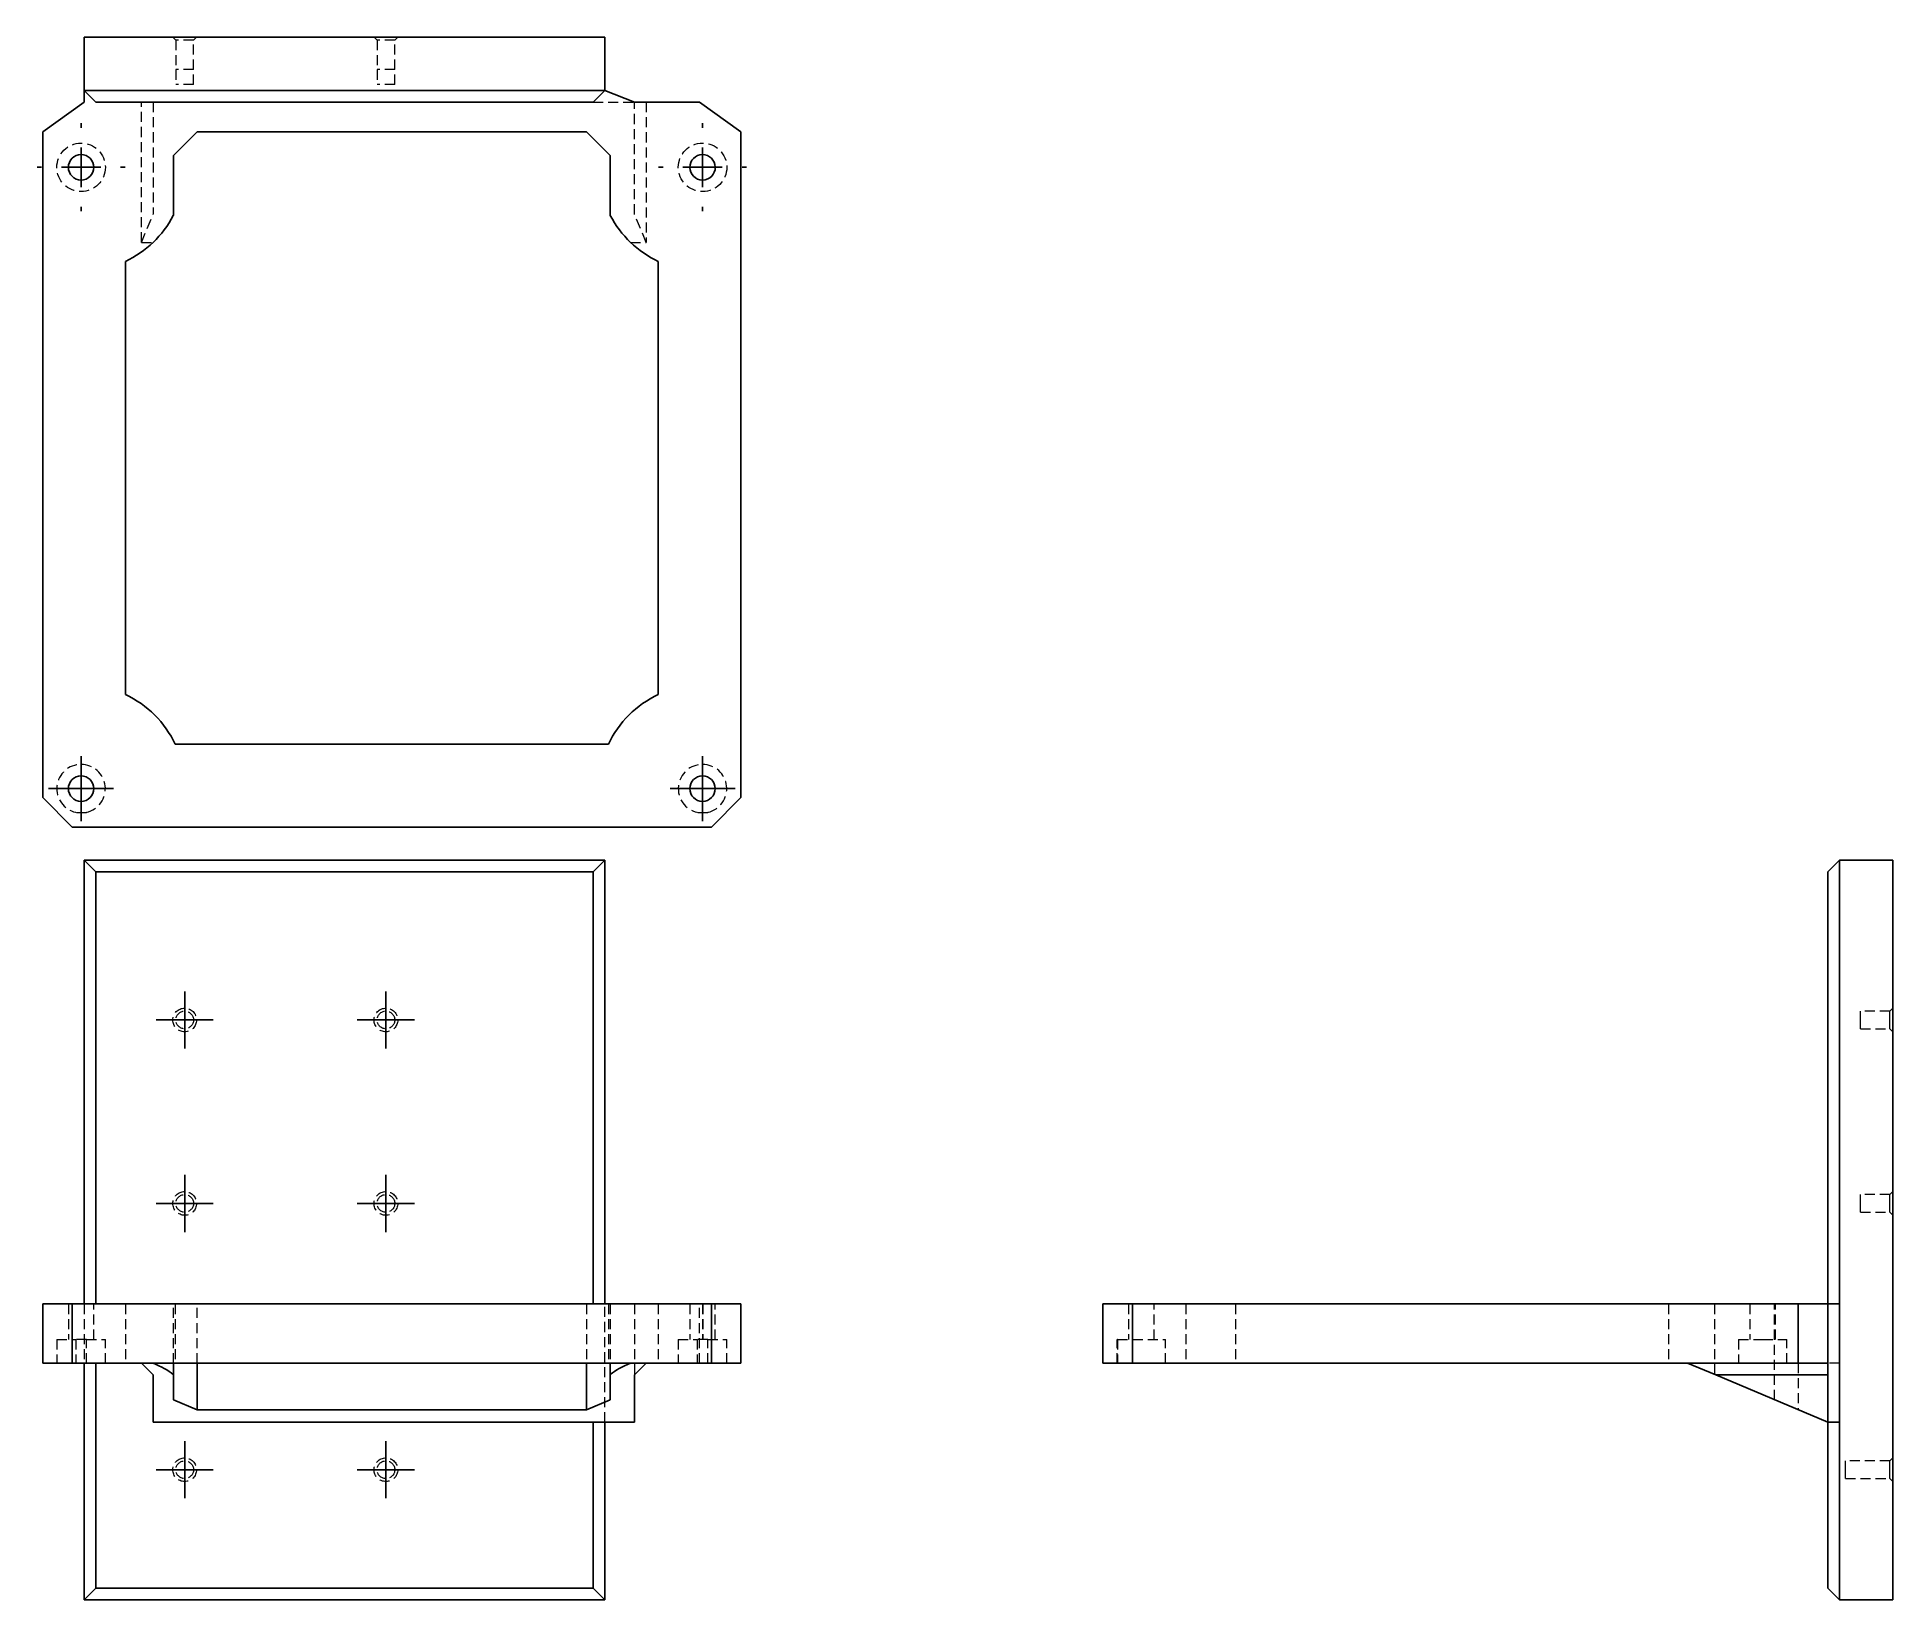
# Model space of a CAD drawing. Header units: millimetres. Extents: x 38 to 273, y 10 to 208.
import ezdxf

# ---------------------------------------------------------------- set-up
doc = ezdxf.new("R2010")
doc.units = ezdxf.units.MM
doc.linetypes.add('HIDDEN', pattern=[1.905, 1.27, -0.635])
doc.layers.add('10', color=7, linetype='Continuous')

# ---------------------------------------------------------------- blocks, each defined once
blk = doc.blocks.new('SW_CENTERMARKSYMBOL_0')
at = {"layer": '10', "color": 0}
for p, q in [((0, 2.5), (0, 3.62)), ((0, 0), (0, 2.5)), ((-2.5, 0), (-3.62, 0)), ((0, 0), (-2.5, 0)), ((0, 0), (0, -2.5)), ((0, 0), (2.5, 0)), ((2.5, 0), (3.62, 0)), ((0, -2.5), (0, -3.62))]:
    blk.add_line(p, q, dxfattribs=at)
blk = doc.blocks.new('SW_CENTERMARKSYMBOL_1')
at = {"layer": '10', "color": 0}
for p, q in [((0, 2.5), (0, 3.62)), ((0, 0), (0, 2.5)), ((-2.5, 0), (-3.62, 0)), ((0, 0), (-2.5, 0)), ((0, 0), (0, -2.5)), ((0, 0), (2.5, 0)), ((2.5, 0), (3.62, 0)), ((0, -2.5), (0, -3.62))]:
    blk.add_line(p, q, dxfattribs=at)
blk = doc.blocks.new('SW_CENTERMARKSYMBOL_2')
at = {"layer": '10', "color": 0}
for p, q in [((0, 2.5), (0, 3.62)), ((0, 0), (0, 2.5)), ((-2.5, 0), (-3.62, 0)), ((0, 0), (-2.5, 0)), ((0, 0), (0, -2.5)), ((0, 0), (2.5, 0)), ((2.5, 0), (3.62, 0)), ((0, -2.5), (0, -3.62))]:
    blk.add_line(p, q, dxfattribs=at)
blk = doc.blocks.new('SW_CENTERMARKSYMBOL_3')
at = {"layer": '10', "color": 0}
for p, q in [((0, 2.5), (0, 3.62)), ((0, 0), (0, 2.5)), ((-2.5, 0), (-3.62, 0)), ((0, 0), (-2.5, 0)), ((0, 0), (0, -2.5)), ((0, 0), (2.5, 0)), ((2.5, 0), (3.62, 0)), ((0, -2.5), (0, -3.62))]:
    blk.add_line(p, q, dxfattribs=at)
blk = doc.blocks.new('SW_CENTERMARKSYMBOL_4')
at = {"layer": '10', "color": 0}
for p, q in [((0, 2.5), (0, 3.62)), ((0, 0), (0, 2.5)), ((-2.5, 0), (-3.62, 0)), ((0, 0), (-2.5, 0)), ((0, 0), (0, -2.5)), ((0, 0), (2.5, 0)), ((2.5, 0), (3.62, 0)), ((0, -2.5), (0, -3.62))]:
    blk.add_line(p, q, dxfattribs=at)
blk = doc.blocks.new('SW_CENTERMARKSYMBOL_5')
at = {"layer": '10', "color": 0}
for p, q in [((0, 2.5), (0, 3.62)), ((0, 0), (0, 2.5)), ((-2.5, 0), (-3.62, 0)), ((0, 0), (-2.5, 0)), ((0, 0), (0, -2.5)), ((0, 0), (2.5, 0)), ((2.5, 0), (3.62, 0)), ((0, -2.5), (0, -3.62))]:
    blk.add_line(p, q, dxfattribs=at)
blk = doc.blocks.new('SW_CENTERMARKSYMBOL_6')
at = {"layer": '10', "color": 0}
for p, q in [((0, 2.5), (0, 4.11)), ((0, 0), (0, 2.5)), ((-2.5, 0), (-4.11, 0)), ((0, 0), (-2.5, 0)), ((0, 0), (0, -2.5)), ((0, 0), (2.5, 0)), ((2.5, 0), (4.11, 0)), ((0, -2.5), (0, -4.11))]:
    blk.add_line(p, q, dxfattribs=at)
blk = doc.blocks.new('SW_CENTERMARKSYMBOL_7')
at = {"layer": '10', "color": 0}
for p, q in [((0, 2.5), (0, 4.11)), ((0, 0), (0, 2.5)), ((-2.5, 0), (-4.11, 0)), ((0, 0), (-2.5, 0)), ((0, 0), (0, -2.5)), ((0, 0), (2.5, 0)), ((2.5, 0), (4.11, 0)), ((0, -2.5), (0, -4.11))]:
    blk.add_line(p, q, dxfattribs=at)
blk = doc.blocks.new('SW_CENTERMARKSYMBOL_8')
at = {"layer": '10', "color": 0}
for p, q in [((0, 5), (0, 5.57)), ((0, 0), (0, 2.5)), ((-5, 0), (-5.57, 0)), ((0, 0), (-2.5, 0)), ((0, 0), (0, -2.5)), ((0, 0), (2.5, 0)), ((5, 0), (5.57, 0)), ((0, -5), (0, -5.57))]:
    blk.add_line(p, q, dxfattribs=at)
blk = doc.blocks.new('SW_CENTERMARKSYMBOL_9')
at = {"layer": '10', "color": 0}
for p, q in [((0, 5), (0, 5.57)), ((0, 0), (0, 2.5)), ((-5, 0), (-5.57, 0)), ((0, 0), (-2.5, 0)), ((0, 0), (0, -2.5)), ((0, 0), (2.5, 0)), ((5, 0), (5.57, 0)), ((0, -5), (0, -5.57))]:
    blk.add_line(p, q, dxfattribs=at)

msp = doc.modelspace()

# ---------------------------------------------------------------- linework, layer by layer
at = {"color": 7, "linetype": 'Continuous', "lineweight": 25}
for p, q in [((44.05, 208), (44.05, 201.26)), ((44.05, 208), (109.97, 208)), ((109.97, 201.26), (109.97, 208)), ((38.81, 196.01), (44.05, 199.76)), ((109.97, 201.26), (44.05, 201.26)), ((44.05, 201.26), (45.55, 199.76)), ((44.05, 201.26), (44.05, 199.76)), ((45.55, 199.76), (108.47, 199.76)), ((109.97, 201.26), (108.47, 199.76)), ((109.97, 201.26), (113.71, 199.76)), ((121.95, 199.76), (113.71, 199.76)), ((121.95, 199.76), (127.19, 196.01)), ((38.81, 111.75), (38.81, 196.01)), ((58.35, 196.01), (55.35, 193.02)), ((58.35, 196.01), (107.65, 196.01)), ((110.65, 193.02), (107.65, 196.01)), ((127.19, 196.01), (127.19, 111.75)), ((55.35, 185.42), (55.35, 193.02)), ((110.65, 193.02), (110.65, 185.42)), ((122.36, 189.91), (122.33, 189.88)), ((122.33, 189.88), (122.33, 189.91)), ((49.29, 124.78), (49.29, 179.6)), ((116.71, 179.6), (116.71, 124.78)), ((110.41, 118.49), (55.59, 118.49)), ((42.55, 108), (38.81, 111.75)), ((127.19, 111.75), (123.45, 108)), ((123.45, 108), (42.55, 108)), ((44.05, 103.82), (45.55, 102.32)), ((109.97, 103.82), (44.05, 103.82)), ((44.05, 103.82), (44.05, 47.64)), ((109.97, 103.82), (108.47, 102.32)), ((109.97, 47.64), (109.97, 103.82)), ((266.26, 103.82), (264.76, 102.32)), ((266.26, 47.64), (266.26, 103.82)), ((266.26, 103.82), (273, 103.82)), ((273, 103.82), (273, 10.18)), ((45.55, 102.32), (108.47, 102.32)), ((45.55, 47.64), (45.55, 102.32)), ((108.47, 102.32), (108.47, 47.64)), ((264.76, 102.32), (264.76, 47.64)), ((38.81, 47.64), (38.81, 40.15)), ((42.55, 47.64), (38.81, 47.64)), ((42.55, 40.15), (42.55, 47.64)), ((123.45, 47.64), (42.55, 47.64)), ((123.45, 47.64), (123.45, 40.15)), ((127.19, 47.64), (123.45, 47.64)), ((127.19, 40.15), (127.19, 47.64)), ((173, 47.64), (173, 40.15)), ((176.75, 47.64), (173, 47.64)), ((176.75, 40.15), (176.75, 47.64)), ((261.01, 47.64), (176.75, 47.64)), ((261.01, 47.64), (261.01, 40.15)), ((264.76, 47.64), (261.01, 47.64)), ((264.76, 40.15), (264.76, 47.64)), ((266.26, 47.64), (264.76, 47.64)), ((266.26, 32.66), (266.26, 47.64)), ((38.81, 40.15), (42.55, 40.15)), ((42.55, 40.15), (123.45, 40.15)), ((44.05, 40.15), (44.05, 10.18)), ((45.55, 11.68), (45.55, 40.15)), ((51.3, 40.15), (52.8, 38.65)), ((55.35, 38.71), (55.35, 40.15)), ((58.35, 34.24), (58.35, 40.15)), ((107.65, 40.15), (107.65, 34.24)), ((110.65, 40.15), (110.65, 38.71)), ((115.21, 40.15), (113.71, 38.65)), ((123.45, 40.15), (127.19, 40.15)), ((173, 40.15), (176.75, 40.15)), ((261.01, 40.15), (176.75, 40.15)), ((247.02, 40.15), (250.57, 38.65)), ((261.01, 40.15), (264.76, 40.15)), ((264.76, 38.65), (264.76, 40.15)), ((52.8, 32.66), (52.8, 38.65)), ((55.35, 35.5), (55.35, 38.71)), ((110.65, 38.71), (110.65, 35.5)), ((113.71, 38.65), (113.71, 32.66)), ((250.57, 38.65), (264.76, 38.65)), ((250.57, 38.65), (264.76, 32.66)), ((264.76, 32.66), (264.76, 38.65)), ((58.35, 34.24), (55.35, 35.5)), ((110.65, 35.5), (107.65, 34.24)), ((107.65, 34.24), (58.35, 34.24)), ((108.47, 32.66), (52.8, 32.66)), ((108.47, 32.66), (113.71, 32.66)), ((108.47, 32.66), (108.47, 11.68)), ((109.97, 10.18), (109.97, 32.66)), ((266.26, 32.66), (264.76, 32.66)), ((264.76, 32.66), (264.76, 11.68)), ((266.26, 10.18), (266.26, 32.66)), ((45.55, 11.68), (44.05, 10.18)), ((44.05, 10.18), (109.97, 10.18)), ((108.47, 11.68), (45.55, 11.68)), ((108.47, 11.68), (109.97, 10.18)), ((264.76, 11.68), (266.26, 10.18)), ((273, 10.18), (266.26, 10.18))]:
    msp.add_line(p, q, dxfattribs=at)
at = {"color": 7, "linetype": 'HIDDEN', "lineweight": 18}
for p, q in [((55.28, 208), (55.66, 207.63)), ((57.91, 207.63), (55.66, 207.63)), ((55.66, 207.63), (55.66, 203.88)), ((57.91, 207.63), (58.28, 208)), ((57.91, 203.88), (57.91, 207.63)), ((80.75, 208), (81.13, 207.63)), ((83.37, 207.63), (81.13, 207.63)), ((81.13, 207.63), (81.13, 203.88)), ((83.37, 207.63), (83.75, 208)), ((83.37, 203.88), (83.37, 207.63)), ((57.91, 203.88), (55.66, 203.88)), ((55.66, 203.88), (55.66, 202.01)), ((57.91, 202.01), (57.91, 203.88)), ((83.37, 203.88), (81.13, 203.88)), ((81.13, 203.88), (81.13, 202.01)), ((83.37, 202.01), (83.37, 203.88)), ((51.3, 182.02), (51.3, 199.76)), ((52.8, 199.76), (52.8, 185.57)), ((57.91, 202.01), (55.66, 202.01)), ((83.37, 202.01), (81.13, 202.01)), ((108.47, 199.76), (113.71, 199.76)), ((113.71, 185.57), (113.71, 199.76)), ((115.21, 199.76), (115.21, 182.02)), ((51.3, 182.02), (52.8, 185.57)), ((115.21, 182.02), (113.71, 185.57)), ((51.3, 182.02), (52.8, 182.02)), ((113.2, 182.02), (115.21, 182.02)), ((43, 109.87), (43, 109.8)), ((44.35, 109.8), (43, 109.8)), ((44.35, 109.87), (44.35, 109.8)), ((121.65, 109.87), (121.65, 109.8)), ((123, 109.8), (121.65, 109.8)), ((123, 109.87), (123, 109.8)), ((268.88, 83.59), (268.88, 84.72)), ((272.63, 84.72), (268.88, 84.72)), ((273, 85.09), (272.63, 84.72)), ((272.63, 83.59), (272.63, 84.72)), ((268.88, 82.47), (268.88, 83.59)), ((268.88, 82.47), (272.63, 82.47)), ((272.63, 82.47), (272.63, 83.59)), ((272.63, 82.47), (273, 82.09)), ((268.88, 60.37), (268.88, 61.49)), ((272.63, 61.49), (268.88, 61.49)), ((273, 61.87), (272.63, 61.49)), ((272.63, 60.37), (272.63, 61.49)), ((268.88, 59.25), (268.88, 60.37)), ((268.88, 59.25), (272.63, 59.25)), ((272.63, 59.25), (272.63, 60.37)), ((272.63, 59.25), (273, 58.87)), ((42.06, 47.64), (42.06, 43.14)), ((44.05, 47.64), (44.05, 40.15)), ((45.28, 43.14), (45.28, 47.64)), ((49.29, 47.64), (49.29, 40.15)), ((55.35, 40.15), (55.35, 47.64)), ((55.59, 47.64), (55.59, 40.15)), ((58.35, 40.15), (58.35, 47.64)), ((107.65, 47.64), (107.65, 40.15)), ((109.97, 32.66), (109.97, 47.64)), ((110.41, 47.64), (110.41, 40.15)), ((110.65, 47.64), (110.65, 40.15)), ((113.71, 47.64), (113.71, 38.65)), ((116.71, 47.64), (116.71, 40.15)), ((120.72, 47.64), (120.72, 43.14)), ((121.95, 40.15), (121.95, 47.64)), ((122.33, 47.64), (122.33, 43.14)), ((122.36, 47.64), (122.36, 43.14)), ((123.94, 43.14), (123.94, 47.64)), ((176.26, 47.64), (176.26, 43.14)), ((179.48, 43.14), (179.48, 47.64)), ((183.49, 47.64), (183.49, 40.15)), ((189.78, 47.64), (189.78, 40.15)), ((244.6, 47.64), (244.6, 40.15)), ((250.42, 47.64), (250.42, 38.71)), ((254.88, 47.64), (254.88, 43.14)), ((254.91, 47.64), (254.91, 43.14)), ((254.91, 47.64), (254.91, 43.14)), ((258.02, 35.5), (258.02, 47.64)), ((258.13, 43.14), (258.13, 47.64)), ((40.6, 43.14), (43, 43.14)), ((40.6, 43.14), (40.6, 40.15)), ((44.35, 43.14), (43, 43.14)), ((43, 43.14), (43, 40.15)), ((44.35, 40.15), (44.35, 43.14)), ((44.35, 43.14), (46.75, 43.14)), ((46.75, 40.15), (46.75, 43.14)), ((119.25, 43.14), (121.65, 43.14)), ((119.25, 43.14), (119.25, 40.15)), ((121.65, 43.14), (121.65, 40.15)), ((123, 43.14), (121.65, 43.14)), ((123, 40.15), (123, 43.14)), ((123, 43.14), (125.4, 43.14)), ((125.4, 40.15), (125.4, 43.14)), ((174.8, 40.15), (174.8, 43.14)), ((174.87, 43.14), (174.8, 43.14)), ((174.87, 43.14), (180.94, 43.14)), ((174.87, 43.14), (174.87, 40.15)), ((180.94, 40.15), (180.94, 43.14)), ((253.45, 43.14), (256.52, 43.14)), ((253.45, 43.14), (253.45, 40.15)), ((256.52, 43.14), (259.59, 43.14)), ((259.59, 40.15), (259.59, 43.14)), ((261.01, 40.15), (261.01, 34.24)), ((266.26, 40.15), (264.76, 40.15)), ((267.01, 26.66), (267.01, 27.79)), ((272.63, 27.79), (267.01, 27.79)), ((267.01, 25.54), (267.01, 26.66)), ((273, 28.16), (272.63, 27.79)), ((272.63, 26.66), (272.63, 27.79)), ((272.63, 25.54), (272.63, 26.66)), ((267.01, 25.54), (272.63, 25.54)), ((272.63, 25.54), (273, 25.16))]:
    msp.add_line(p, q, dxfattribs=at)
for centre, radius in [((43.67, 191.52), 3.07), ((122.33, 191.52), 3.07), ((56.78, 83.59), 1.5), ((56.78, 83.59), 1.12), ((82.25, 83.59), 1.5), ((82.25, 83.59), 1.12), ((56.78, 60.37), 1.5), ((56.78, 60.37), 1.12), ((82.25, 60.37), 1.5), ((82.25, 60.37), 1.12), ((56.78, 26.66), 1.5), ((56.78, 26.66), 1.12), ((82.25, 26.66), 1.5), ((82.25, 26.66), 1.12)]:
    msp.add_circle(centre, radius, dxfattribs=at)
at = {"color": 7, "linetype": 'Continuous', "lineweight": 25}
for centre in [(43.67, 191.52), (43.67, 112.87), (122.33, 112.87)]:
    msp.add_circle(centre, 1.61, dxfattribs=at)
for centre, radius, start, end in [((122.33, 191.52), 1.61, 271.0529, 270), ((43.67, 191.52), 13.17, 295.2425, 332.4094), ((122.33, 191.52), 13.17, 207.5906, 244.7575), ((43.67, 112.87), 13.17, 25.2425, 64.7575), ((122.33, 112.87), 13.17, 115.2425, 154.7575)]:
    msp.add_arc(centre, radius, start, end, dxfattribs=at)
at = {"color": 7, "linetype": 'HIDDEN', "lineweight": 18}
for centre in [(43.67, 112.87), (122.33, 112.87)]:
    msp.add_arc(centre, 3.07, 282.6804, 257.3196, dxfattribs=at)
at = {"color": 7, "linetype": 'Continuous', "lineweight": 25}
for centre, start_param, end_param in [((43.67, 36.13), 0.481546, 0.805889), ((122.33, 36.13), 2.335704, 2.660046)]:
    msp.add_ellipse(centre, major_axis=(13.17, 0), ratio=0.422153, start_param=start_param, end_param=end_param, dxfattribs=at)

# ---------------------------------------------------------------- block references
at = {"layer": '10'}
for name, p in [('SW_CENTERMARKSYMBOL_8', (43.67, 191.52)), ('SW_CENTERMARKSYMBOL_9', (122.33, 191.52)), ('SW_CENTERMARKSYMBOL_6', (43.67, 112.87)), ('SW_CENTERMARKSYMBOL_7', (122.33, 112.87)), ('SW_CENTERMARKSYMBOL_5', (56.78, 83.59)), ('SW_CENTERMARKSYMBOL_4', (82.25, 83.59)), ('SW_CENTERMARKSYMBOL_1', (56.78, 60.37)), ('SW_CENTERMARKSYMBOL_0', (82.25, 60.37)), ('SW_CENTERMARKSYMBOL_3', (56.78, 26.66)), ('SW_CENTERMARKSYMBOL_2', (82.25, 26.66))]:
    msp.add_blockref(name, p, dxfattribs=at)

doc.saveas('drawing.dxf')
